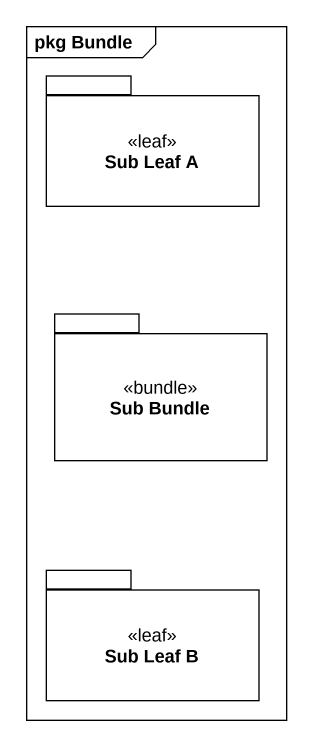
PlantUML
@startuml
mainframe pkg Bundle
package "Sub Leaf A" as Sub_Leaf_A <<leaf>> {
}
package "Sub Bundle" as Sub_Bundle <<bundle>> {
}
package "Sub Leaf B" as Sub_Leaf_B <<leaf>> {
}
@enduml
